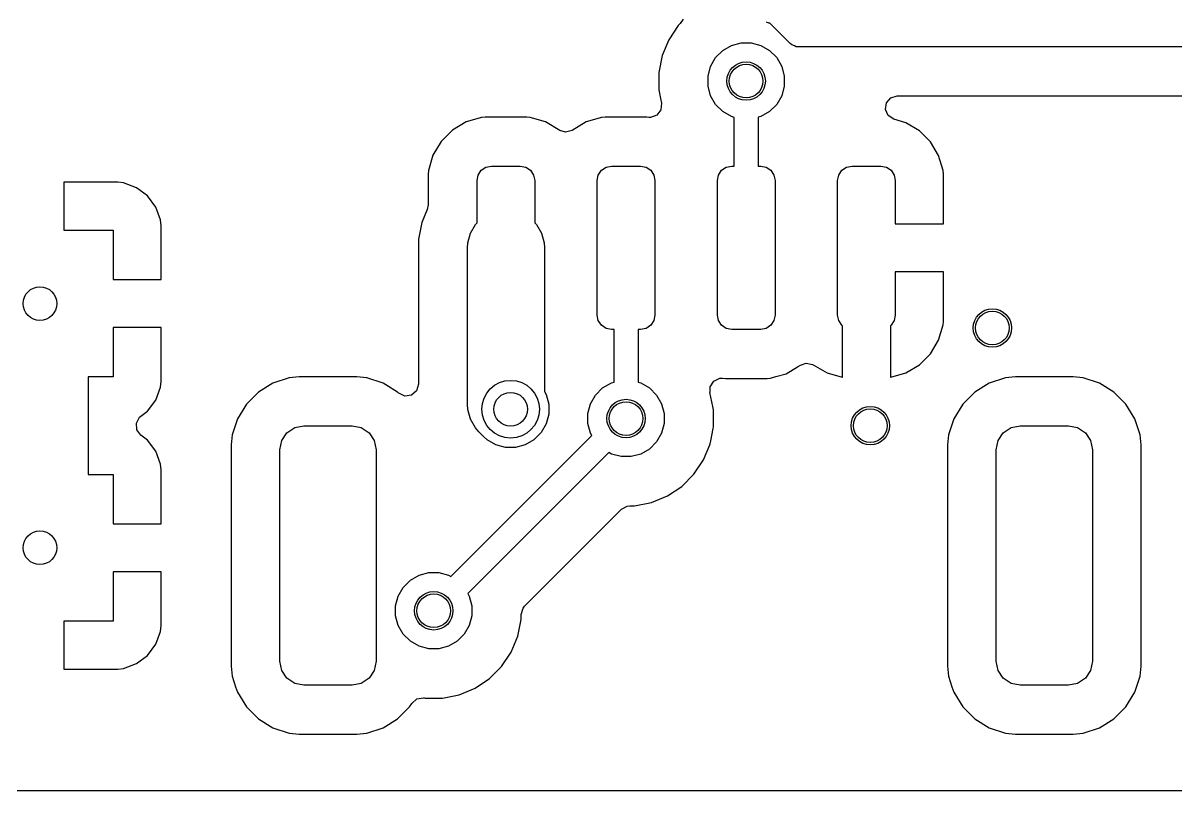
# Model space of a CAD drawing. Header units: inches. Extents: x -2.18 to 1.8, y 0.44 to 2.81.
# Drawn here: x -0.2469 to 0.2252, y 0.4354 to 0.7499 of the extents above; entities that cross this region are included whole.
import ezdxf

# ---------------------------------------------------------------- set-up
doc = ezdxf.new("R2010")
doc.units = ezdxf.units.IN
doc.header["$MEASUREMENT"] = 0
doc.layers.add('BLACK', color=250, linetype='CONTINUOUS')

msp = doc.modelspace()

# ---------------------------------------------------------------- linework, layer by layer
at = {"layer": 'BLACK', "linetype": 'CONTINUOUS'}
for p, q in [((0.02334, 0.75149), (0.02221, 0.74975)), ((0.02139, 0.74892), (0.01748, 0.74306)), ((0.02221, 0.74975), (0.02139, 0.74892)), ((0.05851, 0.74984), (0.05746, 0.75027)), ((0.0589, 0.7498), (0.05851, 0.74984)), ((0.05851, 0.74984), (0.05851, 0.74984)), ((0.06718, 0.74152), (0.0589, 0.7498)), ((0.01748, 0.74306), (0.01478, 0.73656)), ((0.01748, 0.74306), (0.01748, 0.74306)), ((0.04315, 0.74067), (0.04712, 0.74174)), ((0.04712, 0.74174), (0.05123, 0.74174)), ((0.05123, 0.74174), (0.0552, 0.74067)), ((0.06793, 0.74091), (0.06718, 0.74152)), ((0.01478, 0.73655), (0.01341, 0.72965)), ((0.01478, 0.73656), (0.01478, 0.73655)), ((0.03668, 0.73571), (0.03959, 0.73862)), ((0.03959, 0.73862), (0.04315, 0.74067)), ((0.0552, 0.74067), (0.05876, 0.73862)), ((0.05876, 0.73862), (0.06167, 0.73571)), ((0.06894, 0.74049), (0.06793, 0.74091)), ((0.06793, 0.74091), (0.06793, 0.74091)), ((0.0697, 0.74017), (0.06894, 0.74049)), ((0.07066, 0.74008), (0.0697, 0.74017)), ((0.0697, 0.74017), (0.0697, 0.74017)), ((0.33505, 0.74008), (0.07066, 0.74008)), ((0.03356, 0.72818), (0.03462, 0.73215)), ((0.03462, 0.73215), (0.03668, 0.73571)), ((0.06167, 0.73571), (0.06372, 0.73215)), ((0.06372, 0.73215), (0.06479, 0.72818)), ((0.01341, 0.72965), (0.01341, 0.72964)), ((0.01341, 0.72964), (0.01341, 0.7226)), ((0.03356, 0.72407), (0.03356, 0.72818)), ((0.06479, 0.72818), (0.06479, 0.72407)), ((0.01341, 0.7226), (0.01411, 0.71904)), ((0.03462, 0.7201), (0.03356, 0.72407)), ((0.06479, 0.72407), (0.06372, 0.7201)), ((0.01411, 0.71904), (0.0145, 0.71707)), ((0.03668, 0.71654), (0.03462, 0.7201)), ((0.06372, 0.7201), (0.06167, 0.71654)), ((0.10659, 0.71719), (0.10839, 0.71928)), ((0.10839, 0.71928), (0.11103, 0.72006)), ((0.11103, 0.72006), (0.11104, 0.72006)), ((0.11104, 0.72006), (0.32473, 0.72006)), ((0.01426, 0.71433), (0.01257, 0.71216)), ((0.0145, 0.71707), (0.01426, 0.71433)), ((0.03959, 0.71363), (0.03668, 0.71654)), ((0.04315, 0.71157), (0.03959, 0.71363)), ((0.05876, 0.71363), (0.0552, 0.71157)), ((0.06167, 0.71654), (0.05876, 0.71363)), ((0.10621, 0.71447), (0.10659, 0.71719)), ((0.10736, 0.71197), (0.10621, 0.71447)), ((-0.0655, 0.70938), (-0.07113, 0.70604)), ((-0.05921, 0.7112), (-0.0655, 0.70938)), ((-0.0655, 0.70938), (-0.0655, 0.70938)), ((-0.05774, 0.71132), (-0.05921, 0.7112)), ((-0.05921, 0.7112), (-0.05921, 0.7112)), ((-0.04069, 0.71132), (-0.05774, 0.71132)), ((-0.05774, 0.71132), (-0.05774, 0.71132)), ((-0.03922, 0.7112), (-0.04069, 0.71132)), ((-0.04069, 0.71132), (-0.04069, 0.71132)), ((-0.03293, 0.70938), (-0.03922, 0.7112)), ((-0.03922, 0.7112), (-0.03922, 0.7112)), ((-0.02709, 0.70592), (-0.03293, 0.70938)), ((-0.03293, 0.70938), (-0.03293, 0.70938)), ((-0.01628, 0.70938), (-0.02212, 0.70592)), ((-0.00999, 0.7112), (-0.01628, 0.70938)), ((-0.01628, 0.70938), (-0.01628, 0.70938)), ((-0.00852, 0.71132), (-0.00999, 0.7112)), ((-0.00999, 0.7112), (-0.00999, 0.7112)), ((0.00852, 0.71132), (-0.00852, 0.71132)), ((-0.00852, 0.71132), (-0.00852, 0.71132)), ((0.00933, 0.71126), (0.00852, 0.71132)), ((0.00852, 0.71132), (0.00852, 0.71132)), ((0.00998, 0.71125), (0.00933, 0.71126)), ((0.01257, 0.71216), (0.00998, 0.71125)), ((0.04429, 0.71127), (0.04315, 0.71157)), ((0.04429, 0.6913), (0.04429, 0.71127)), ((0.0552, 0.71157), (0.05413, 0.71129)), ((0.05413, 0.71129), (0.05413, 0.6913)), ((0.10968, 0.71049), (0.10736, 0.71197)), ((0.11457, 0.70907), (0.10968, 0.71049)), ((0.12014, 0.70578), (0.11457, 0.70907)), ((0.11457, 0.70907), (0.11457, 0.70907)), ((-0.07113, 0.70604), (-0.07577, 0.70141)), ((-0.07113, 0.70604), (-0.07113, 0.70604)), ((-0.02479, 0.70525), (-0.02709, 0.70592)), ((-0.02212, 0.70592), (-0.02479, 0.70525)), ((0.12014, 0.70577), (0.12014, 0.70578)), ((0.12471, 0.7012), (0.12014, 0.70577)), ((-0.07577, 0.70141), (-0.0791, 0.69577)), ((-0.07577, 0.70141), (-0.07577, 0.70141)), ((0.128, 0.69564), (0.12471, 0.7012)), ((0.12471, 0.7012), (0.12471, 0.7012)), ((-0.0791, 0.69577), (-0.08093, 0.68948)), ((-0.0791, 0.69577), (-0.0791, 0.69577)), ((0.12981, 0.68943), (0.128, 0.69564)), ((0.128, 0.69564), (0.128, 0.69564)), ((-0.08093, 0.68948), (-0.08104, 0.68801)), ((-0.08093, 0.68948), (-0.08093, 0.68948)), ((-0.06057, 0.68765), (-0.05929, 0.68957)), ((-0.05929, 0.68957), (-0.05738, 0.69085)), ((-0.05738, 0.69085), (-0.05512, 0.6913)), ((-0.05512, 0.6913), (-0.04331, 0.6913)), ((-0.04331, 0.6913), (-0.04105, 0.69085)), ((-0.04105, 0.69085), (-0.03913, 0.68957)), ((-0.03913, 0.68957), (-0.03785, 0.68765)), ((-0.01136, 0.68765), (-0.01008, 0.68957)), ((-0.01008, 0.68957), (-0.00817, 0.69085)), ((-0.00817, 0.69085), (-0.00591, 0.6913)), ((-0.00591, 0.6913), (0.00591, 0.6913)), ((0.00591, 0.6913), (0.00817, 0.69085)), ((0.00817, 0.69085), (0.01008, 0.68957)), ((0.01008, 0.68957), (0.01136, 0.68765)), ((0.03785, 0.68765), (0.03913, 0.68957)), ((0.03913, 0.68957), (0.04105, 0.69085)), ((0.04105, 0.69085), (0.04331, 0.6913)), ((0.04331, 0.6913), (0.04429, 0.6913)), ((0.05413, 0.6913), (0.05512, 0.6913)), ((0.05512, 0.6913), (0.05738, 0.69085)), ((0.05738, 0.69085), (0.05929, 0.68957)), ((0.05929, 0.68957), (0.06057, 0.68765)), ((0.08706, 0.68765), (0.08834, 0.68957)), ((0.08834, 0.68957), (0.09026, 0.69085)), ((0.09026, 0.69085), (0.09252, 0.6913)), ((0.09252, 0.6913), (0.10433, 0.6913)), ((0.10433, 0.6913), (0.10659, 0.69085)), ((0.10659, 0.69085), (0.10851, 0.68957)), ((0.10851, 0.68957), (0.10979, 0.68765)), ((0.12992, 0.68798), (0.12981, 0.68943)), ((0.12981, 0.68943), (0.12981, 0.68943)), ((-0.20812, 0.68469), (-0.23016, 0.68469)), ((-0.23016, 0.68469), (-0.23016, 0.665)), ((-0.20577, 0.68443), (-0.20812, 0.68469)), ((-0.08104, 0.68801), (-0.08104, 0.67543)), ((-0.06102, 0.68539), (-0.06057, 0.68765)), ((-0.06102, 0.6681), (-0.06102, 0.68539)), ((-0.03785, 0.68765), (-0.0374, 0.68539)), ((-0.0374, 0.68539), (-0.0374, 0.6681)), ((-0.01181, 0.68539), (-0.01136, 0.68765)), ((-0.01181, 0.63028), (-0.01181, 0.68539)), ((0.01136, 0.68765), (0.01181, 0.68539)), ((0.01181, 0.68539), (0.01181, 0.63028)), ((0.0374, 0.68539), (0.03785, 0.68765)), ((0.0374, 0.63028), (0.0374, 0.68539)), ((0.06057, 0.68765), (0.06102, 0.68539)), ((0.06102, 0.68539), (0.06102, 0.63028)), ((0.08661, 0.68539), (0.08706, 0.68765)), ((0.08661, 0.63028), (0.08661, 0.68539)), ((0.10979, 0.68765), (0.11024, 0.68539)), ((0.11024, 0.68539), (0.11024, 0.66768)), ((0.12992, 0.66768), (0.12992, 0.68798)), ((0.12992, 0.68798), (0.12992, 0.68798)), ((-0.20047, 0.68245), (-0.20577, 0.68443)), ((-0.20577, 0.68443), (-0.20577, 0.68443)), ((-0.19594, 0.67906), (-0.20047, 0.68245)), ((-0.20047, 0.68245), (-0.20047, 0.68245)), ((-0.19255, 0.67453), (-0.19594, 0.67906)), ((-0.19594, 0.67906), (-0.19594, 0.67906)), ((-0.08104, 0.67543), (-0.08141, 0.67356)), ((-0.19057, 0.66923), (-0.19255, 0.67453)), ((-0.19255, 0.67453), (-0.19255, 0.67453)), ((-0.08141, 0.67356), (-0.08361, 0.66827)), ((-0.19032, 0.66688), (-0.19057, 0.66923)), ((-0.19057, 0.66923), (-0.19057, 0.66923)), ((-0.19032, 0.66688), (-0.19032, 0.66688)), ((-0.19032, 0.64484), (-0.19032, 0.66688)), ((-0.08361, 0.66827), (-0.08498, 0.66136)), ((-0.08361, 0.66827), (-0.08361, 0.66827)), ((-0.06376, 0.66386), (-0.06171, 0.66742)), ((-0.06171, 0.66742), (-0.06102, 0.6681)), ((-0.0374, 0.6681), (-0.03672, 0.66742)), ((-0.03672, 0.66742), (-0.03466, 0.66386)), ((0.11024, 0.66768), (0.12992, 0.66768)), ((-0.23016, 0.665), (-0.21, 0.665)), ((-0.21, 0.665), (-0.21, 0.64484)), ((-0.08498, 0.66136), (-0.08498, 0.60195)), ((-0.06483, 0.65989), (-0.06376, 0.66386)), ((-0.03466, 0.66386), (-0.0336, 0.65989)), ((-0.06496, 0.65783), (-0.06483, 0.65989)), ((-0.06496, 0.59366), (-0.06496, 0.65783)), ((-0.0336, 0.65989), (-0.03346, 0.65783)), ((-0.03346, 0.65783), (-0.03346, 0.59902)), ((0.12992, 0.64799), (0.11024, 0.64799)), ((0.11024, 0.64799), (0.11024, 0.63028)), ((0.12992, 0.62769), (0.12992, 0.64799)), ((-0.21, 0.64484), (-0.19032, 0.64484)), ((-0.01136, 0.62802), (-0.01181, 0.63028)), ((-0.01008, 0.6261), (-0.01136, 0.62802)), ((0.01136, 0.62802), (0.01008, 0.6261)), ((0.01181, 0.63028), (0.01136, 0.62802)), ((0.03785, 0.62802), (0.0374, 0.63028)), ((0.03913, 0.6261), (0.03785, 0.62802)), ((0.06057, 0.62802), (0.05929, 0.6261)), ((0.06102, 0.63028), (0.06057, 0.62802)), ((0.08706, 0.62802), (0.08661, 0.63028)), ((0.08834, 0.6261), (0.08706, 0.62802)), ((0.10979, 0.62802), (0.10851, 0.6261)), ((0.11024, 0.63028), (0.10979, 0.62802)), ((-0.19032, 0.62516), (-0.21, 0.62516)), ((-0.21, 0.62516), (-0.21, 0.605)), ((-0.19032, 0.60312), (-0.19032, 0.62516)), ((-0.00817, 0.62482), (-0.01008, 0.6261)), ((-0.00591, 0.62437), (-0.00817, 0.62482)), ((-0.00492, 0.62437), (-0.00591, 0.62437)), ((-0.00492, 0.60278), (-0.00492, 0.62437)), ((0.00591, 0.62437), (0.00492, 0.62437)), ((0.00492, 0.62437), (0.00492, 0.60278)), ((0.00817, 0.62482), (0.00591, 0.62437)), ((0.01008, 0.6261), (0.00817, 0.62482)), ((0.04105, 0.62482), (0.03913, 0.6261)), ((0.04331, 0.62437), (0.04105, 0.62482)), ((0.05512, 0.62437), (0.04331, 0.62437)), ((0.05738, 0.62482), (0.05512, 0.62437)), ((0.05929, 0.6261), (0.05738, 0.62482)), ((0.08858, 0.62594), (0.08834, 0.6261)), ((0.08858, 0.60479), (0.08858, 0.62594)), ((0.10851, 0.6261), (0.10827, 0.62594)), ((0.10827, 0.62594), (0.10827, 0.60479)), ((0.128, 0.62003), (0.12981, 0.62624)), ((0.12981, 0.62624), (0.12992, 0.62769)), ((0.12981, 0.62624), (0.12981, 0.62624)), ((0.12992, 0.62769), (0.12992, 0.62769)), ((0.12471, 0.61447), (0.128, 0.62003)), ((0.128, 0.62003), (0.128, 0.62003)), ((0.12014, 0.60989), (0.12471, 0.61447)), ((0.12471, 0.61447), (0.12471, 0.61447)), ((0.0655, 0.60629), (0.07022, 0.60909)), ((0.07022, 0.60909), (0.0714, 0.60978)), ((0.0714, 0.60978), (0.07143, 0.60974)), ((0.07143, 0.60974), (0.07368, 0.61062)), ((0.07368, 0.61062), (0.07638, 0.61008)), ((0.07638, 0.61008), (0.0766, 0.60996)), ((0.0766, 0.60996), (0.08228, 0.6066)), ((0.11457, 0.6066), (0.12014, 0.60989)), ((0.12014, 0.60989), (0.12014, 0.60989)), ((-0.21, 0.605), (-0.22031, 0.605)), ((-0.22031, 0.605), (-0.22031, 0.565)), ((-0.13797, 0.6046), (-0.1446, 0.60241)), ((-0.13388, 0.60502), (-0.13797, 0.6046)), ((-0.11021, 0.60502), (-0.13388, 0.60502)), ((-0.13388, 0.60502), (-0.13388, 0.60502)), ((-0.10612, 0.6046), (-0.11021, 0.60502)), ((-0.0995, 0.60241), (-0.10612, 0.6046)), ((0.0359, 0.60323), (0.03839, 0.6044)), ((0.03839, 0.6044), (0.03951, 0.60444)), ((0.03951, 0.60444), (0.04069, 0.60435)), ((0.04069, 0.60435), (0.04069, 0.60435)), ((0.04069, 0.60435), (0.05774, 0.60435)), ((0.05774, 0.60435), (0.05921, 0.60447)), ((0.05774, 0.60435), (0.05774, 0.60435)), ((0.05921, 0.60447), (0.06138, 0.6051)), ((0.05921, 0.60447), (0.05921, 0.60447)), ((0.05921, 0.60447), (0.05921, 0.60447)), ((0.06138, 0.6051), (0.0655, 0.60629)), ((0.08228, 0.6066), (0.08848, 0.6048)), ((0.08848, 0.6048), (0.08848, 0.6048)), ((0.08848, 0.6048), (0.08858, 0.60479)), ((0.08858, 0.60479), (0.08858, 0.60479)), ((0.10827, 0.60479), (0.10837, 0.6048)), ((0.10827, 0.60479), (0.10827, 0.60479)), ((0.10837, 0.6048), (0.11457, 0.6066)), ((0.15534, 0.6046), (0.14871, 0.60241)), ((0.15943, 0.60502), (0.15534, 0.6046)), ((0.18309, 0.60502), (0.15943, 0.60502)), ((0.15943, 0.60502), (0.15943, 0.60502)), ((0.18718, 0.6046), (0.18309, 0.60502)), ((0.19381, 0.60241), (0.18718, 0.6046)), ((-0.19255, 0.59547), (-0.19057, 0.60077)), ((-0.19057, 0.60077), (-0.19032, 0.60312)), ((-0.19057, 0.60077), (-0.19057, 0.60077)), ((-0.19032, 0.60312), (-0.19032, 0.60312)), ((-0.1446, 0.60241), (-0.15054, 0.59874)), ((-0.1446, 0.60241), (-0.1446, 0.60241)), ((-0.09833, 0.60168), (-0.0995, 0.60241)), ((-0.0995, 0.60241), (-0.0995, 0.60241)), ((-0.09356, 0.59874), (-0.09833, 0.60168)), ((-0.08498, 0.60195), (-0.08576, 0.59931)), ((-0.01249, 0.59752), (-0.00959, 0.60043)), ((-0.00959, 0.60043), (-0.00603, 0.60248)), ((-0.00603, 0.60248), (-0.00492, 0.60278)), ((0.00492, 0.60278), (0.00603, 0.60248)), ((0.00603, 0.60248), (0.00959, 0.60043)), ((0.00959, 0.60043), (0.01249, 0.59752)), ((0.03443, 0.60091), (0.0359, 0.60323)), ((0.03445, 0.59862), (0.03443, 0.60091)), ((0.14871, 0.60241), (0.14277, 0.59874)), ((0.14871, 0.60241), (0.14871, 0.60241)), ((0.19498, 0.60168), (0.19381, 0.60241)), ((0.19381, 0.60241), (0.19381, 0.60241)), ((0.19975, 0.59874), (0.19498, 0.60168)), ((-0.19594, 0.59094), (-0.19255, 0.59547)), ((-0.19255, 0.59547), (-0.19255, 0.59547)), ((-0.15054, 0.59874), (-0.15547, 0.59381)), ((-0.09331, 0.5985), (-0.09356, 0.59874)), ((-0.09356, 0.59874), (-0.09356, 0.59874)), ((-0.09306, 0.59826), (-0.09331, 0.5985)), ((-0.09056, 0.59712), (-0.09306, 0.59826)), ((-0.08783, 0.59751), (-0.09056, 0.59712)), ((-0.08576, 0.59931), (-0.08783, 0.59751)), ((-0.03346, 0.59902), (-0.03273, 0.59776)), ((-0.03273, 0.59776), (-0.03167, 0.59379)), ((-0.01455, 0.59396), (-0.01249, 0.59752)), ((0.01249, 0.59752), (0.01455, 0.59396)), ((0.03435, 0.5986), (0.03445, 0.59862)), ((0.0355, 0.59282), (0.03435, 0.5986)), ((0.14277, 0.59874), (0.13783, 0.59381)), ((0.20469, 0.59381), (0.19975, 0.59874)), ((-0.19865, 0.58891), (-0.19594, 0.59094)), ((-0.15547, 0.59381), (-0.15914, 0.58786)), ((-0.06483, 0.59161), (-0.06496, 0.59366)), ((-0.06376, 0.58763), (-0.06483, 0.59161)), ((-0.03167, 0.59379), (-0.03167, 0.58968)), ((-0.01561, 0.58999), (-0.01455, 0.59396)), ((0.01455, 0.59396), (0.01561, 0.58999)), ((0.03577, 0.59146), (0.0355, 0.59282)), ((0.03577, 0.58441), (0.03577, 0.59146)), ((0.13783, 0.59381), (0.13417, 0.58786)), ((0.20835, 0.58786), (0.20469, 0.59381)), ((-0.20049, 0.58604), (-0.19917, 0.58845)), ((-0.2003, 0.58329), (-0.20049, 0.58604)), ((-0.19917, 0.58845), (-0.19865, 0.58891)), ((-0.15914, 0.58786), (-0.16133, 0.58124)), ((-0.15914, 0.58786), (-0.15914, 0.58786)), ((-0.06171, 0.58407), (-0.06376, 0.58763)), ((-0.03273, 0.58571), (-0.03479, 0.58215)), ((-0.03167, 0.58968), (-0.03273, 0.58571)), ((-0.01561, 0.58588), (-0.01561, 0.58999)), ((-0.01455, 0.58191), (-0.01561, 0.58588)), ((0.01561, 0.58588), (0.01455, 0.58191)), ((0.01561, 0.58999), (0.01561, 0.58588)), ((0.13417, 0.58786), (0.13197, 0.58124)), ((0.13417, 0.58786), (0.13417, 0.58786)), ((0.21055, 0.58124), (0.20835, 0.58786)), ((-0.19865, 0.58109), (-0.2003, 0.58329)), ((-0.19594, 0.57906), (-0.19865, 0.58109)), ((-0.16133, 0.58124), (-0.16175, 0.57715)), ((-0.14098, 0.57892), (-0.13885, 0.58212)), ((-0.13885, 0.58212), (-0.13566, 0.58425)), ((-0.13566, 0.58425), (-0.13189, 0.585)), ((-0.13189, 0.585), (-0.1122, 0.585)), ((-0.1122, 0.585), (-0.10844, 0.58425)), ((-0.10844, 0.58425), (-0.10525, 0.58212)), ((-0.10525, 0.58212), (-0.10311, 0.57892)), ((-0.07172, 0.52317), (-0.01398, 0.58092)), ((-0.06035, 0.58253), (-0.06171, 0.58407)), ((-0.05842, 0.5806), (-0.06035, 0.58253)), ((-0.03479, 0.58215), (-0.0377, 0.57924)), ((-0.01398, 0.58092), (-0.01455, 0.58191)), ((0.01455, 0.58191), (0.01249, 0.57835)), ((0.03465, 0.57877), (0.03566, 0.58386)), ((0.03566, 0.58386), (0.03577, 0.58441)), ((0.13197, 0.58124), (0.13156, 0.57715)), ((0.15232, 0.57892), (0.15446, 0.58212)), ((0.15446, 0.58212), (0.15765, 0.58425)), ((0.15765, 0.58425), (0.16142, 0.585)), ((0.16142, 0.585), (0.1811, 0.585)), ((0.1811, 0.585), (0.18487, 0.58425)), ((0.18487, 0.58425), (0.18806, 0.58212)), ((0.18806, 0.58212), (0.1902, 0.57892)), ((0.21096, 0.57715), (0.21055, 0.58124)), ((-0.19255, 0.57453), (-0.19594, 0.57906)), ((-0.16175, 0.57715), (-0.16175, 0.48655)), ((-0.14173, 0.57516), (-0.14098, 0.57892)), ((-0.10311, 0.57892), (-0.10236, 0.57516)), ((-0.05687, 0.57924), (-0.05842, 0.5806)), ((-0.05331, 0.57718), (-0.05687, 0.57924)), ((-0.04934, 0.57612), (-0.05331, 0.57718)), ((-0.04523, 0.57612), (-0.04934, 0.57612)), ((-0.04126, 0.57718), (-0.04523, 0.57612)), ((-0.0377, 0.57924), (-0.04126, 0.57718)), ((0.01249, 0.57835), (0.00959, 0.57544)), ((0.0317, 0.57099), (0.03425, 0.57715)), ((0.03425, 0.57715), (0.03439, 0.5775)), ((0.03439, 0.5775), (0.03465, 0.57877)), ((0.13156, 0.57715), (0.13156, 0.48655)), ((0.15157, 0.57516), (0.15232, 0.57892)), ((0.1902, 0.57892), (0.19094, 0.57516)), ((0.21096, 0.48655), (0.21096, 0.57715)), ((-0.19057, 0.56923), (-0.19255, 0.57453)), ((-0.19255, 0.57453), (-0.19255, 0.57453)), ((-0.14173, 0.48854), (-0.14173, 0.57516)), ((-0.10236, 0.57516), (-0.10236, 0.48854)), ((-0.00702, 0.57396), (-0.06476, 0.51621)), ((-0.00603, 0.57338), (-0.00702, 0.57396)), ((-0.00206, 0.57232), (-0.00603, 0.57338)), ((0.00206, 0.57232), (-0.00206, 0.57232)), ((0.00603, 0.57338), (0.00206, 0.57232)), ((0.00959, 0.57544), (0.00603, 0.57338)), ((0.15157, 0.48854), (0.15157, 0.57516)), ((0.19094, 0.57516), (0.19094, 0.48854)), ((-0.19032, 0.56688), (-0.19057, 0.56923)), ((-0.19057, 0.56923), (-0.19057, 0.56923)), ((-0.19032, 0.56688), (-0.19032, 0.56688)), ((-0.19032, 0.54484), (-0.19032, 0.56688)), ((0.02778, 0.56513), (0.0317, 0.57099)), ((-0.22031, 0.565), (-0.21, 0.565)), ((-0.21, 0.565), (-0.21, 0.54484)), ((0.0228, 0.56015), (0.02778, 0.56513)), ((0.01694, 0.55624), (0.0228, 0.56015)), ((0.00352, 0.55217), (0.01043, 0.55354)), ((0.01043, 0.55354), (0.01694, 0.55624)), ((-0.04154, 0.51112), (-0.00193, 0.55074)), ((-0.00193, 0.55074), (0.00049, 0.55205)), ((0.00049, 0.55205), (0.00153, 0.55217)), ((0.00153, 0.55217), (0.00352, 0.55217)), ((0.00352, 0.55217), (0.00352, 0.55217)), ((-0.21, 0.54484), (-0.19032, 0.54484)), ((-0.19032, 0.52516), (-0.21, 0.52516)), ((-0.21, 0.52516), (-0.21, 0.505)), ((-0.19032, 0.50312), (-0.19032, 0.52516)), ((-0.08477, 0.52374), (-0.0808, 0.52481)), ((-0.0808, 0.52481), (-0.07668, 0.52481)), ((-0.07668, 0.52481), (-0.07271, 0.52374)), ((-0.09123, 0.51878), (-0.08833, 0.52169)), ((-0.08833, 0.52169), (-0.08477, 0.52374)), ((-0.07271, 0.52374), (-0.07172, 0.52317)), ((-0.09435, 0.51125), (-0.09329, 0.51522)), ((-0.09329, 0.51522), (-0.09123, 0.51878)), ((-0.06476, 0.51621), (-0.06419, 0.51522)), ((-0.06419, 0.51522), (-0.06313, 0.51125)), ((-0.09435, 0.50714), (-0.09435, 0.51125)), ((-0.06313, 0.51125), (-0.06313, 0.50714)), ((-0.04297, 0.50767), (-0.0422, 0.51031)), ((-0.0422, 0.51031), (-0.04154, 0.51112)), ((-0.09329, 0.50317), (-0.09435, 0.50714)), ((-0.06313, 0.50714), (-0.06419, 0.50317)), ((-0.04435, 0.49876), (-0.04297, 0.50567)), ((-0.04297, 0.50567), (-0.04297, 0.50767)), ((-0.21, 0.505), (-0.23016, 0.505)), ((-0.23016, 0.505), (-0.23016, 0.48531)), ((-0.19255, 0.49547), (-0.19057, 0.50077)), ((-0.19057, 0.50077), (-0.19032, 0.50312)), ((-0.19057, 0.50077), (-0.19057, 0.50077)), ((-0.19032, 0.50312), (-0.19032, 0.50312)), ((-0.09123, 0.49961), (-0.09329, 0.50317)), ((-0.06419, 0.50317), (-0.06625, 0.49961)), ((-0.08833, 0.4967), (-0.09123, 0.49961)), ((-0.08477, 0.49464), (-0.08833, 0.4967)), ((-0.06915, 0.4967), (-0.07271, 0.49464)), ((-0.06625, 0.49961), (-0.06915, 0.4967)), ((-0.04704, 0.49225), (-0.04435, 0.49876)), ((-0.19594, 0.49094), (-0.19255, 0.49547)), ((-0.19255, 0.49547), (-0.19255, 0.49547)), ((-0.0808, 0.49358), (-0.08477, 0.49464)), ((-0.07668, 0.49358), (-0.0808, 0.49358)), ((-0.07271, 0.49464), (-0.07668, 0.49358)), ((-0.05096, 0.48639), (-0.04704, 0.49225)), ((-0.20577, 0.48557), (-0.20047, 0.48755)), ((-0.20047, 0.48755), (-0.19594, 0.49094)), ((-0.20047, 0.48755), (-0.20047, 0.48755)), ((-0.19594, 0.49094), (-0.19594, 0.49094)), ((-0.16175, 0.48655), (-0.16175, 0.48655)), ((-0.16175, 0.48655), (-0.16133, 0.48246)), ((-0.14098, 0.48478), (-0.14173, 0.48854)), ((-0.10236, 0.48854), (-0.10311, 0.48478)), ((-0.05594, 0.48141), (-0.05096, 0.48639)), ((0.13156, 0.48655), (0.13156, 0.48655)), ((0.13156, 0.48655), (0.13197, 0.48246)), ((0.15232, 0.48478), (0.15157, 0.48854)), ((0.19094, 0.48854), (0.1902, 0.48478)), ((0.21055, 0.48246), (0.21096, 0.48655)), ((-0.23016, 0.48531), (-0.20812, 0.48531)), ((-0.20812, 0.48531), (-0.20577, 0.48557)), ((-0.20812, 0.48531), (-0.20812, 0.48531)), ((-0.20577, 0.48557), (-0.20577, 0.48557)), ((-0.16133, 0.48246), (-0.15988, 0.47806)), ((-0.13885, 0.48158), (-0.14098, 0.48478)), ((-0.13566, 0.47945), (-0.13885, 0.48158)), ((-0.10525, 0.48158), (-0.10844, 0.47945)), ((-0.10311, 0.48478), (-0.10525, 0.48158)), ((0.13197, 0.48246), (0.13343, 0.47806)), ((0.15446, 0.48158), (0.15232, 0.48478)), ((0.15765, 0.47945), (0.15446, 0.48158)), ((0.18806, 0.48158), (0.18487, 0.47945)), ((0.1902, 0.48478), (0.18806, 0.48158)), ((0.20835, 0.47584), (0.21055, 0.48246)), ((-0.15988, 0.47806), (-0.15914, 0.47584)), ((-0.13189, 0.4787), (-0.13566, 0.47945)), ((-0.1122, 0.4787), (-0.13189, 0.4787)), ((-0.10844, 0.47945), (-0.1122, 0.4787)), ((-0.06831, 0.4748), (-0.0618, 0.4775)), ((-0.0618, 0.4775), (-0.05594, 0.48141)), ((0.13343, 0.47806), (0.13417, 0.47584)), ((0.16142, 0.4787), (0.15765, 0.47945)), ((0.1811, 0.4787), (0.16142, 0.4787)), ((0.18487, 0.47945), (0.1811, 0.4787)), ((-0.15914, 0.47584), (-0.15547, 0.4699)), ((-0.08777, 0.47128), (-0.08572, 0.47312)), ((-0.08572, 0.47312), (-0.08301, 0.47356)), ((-0.08301, 0.47356), (-0.08266, 0.4735)), ((-0.08266, 0.4735), (-0.08226, 0.47343)), ((-0.08226, 0.47343), (-0.08226, 0.47343)), ((-0.08226, 0.47343), (-0.07522, 0.47343)), ((-0.07522, 0.47343), (-0.06831, 0.4748)), ((-0.07522, 0.47343), (-0.07522, 0.47343)), ((0.13417, 0.47584), (0.13783, 0.4699)), ((0.20469, 0.4699), (0.20835, 0.47584)), ((-0.15547, 0.4699), (-0.15054, 0.46496)), ((-0.09356, 0.46496), (-0.08862, 0.4699)), ((-0.08862, 0.4699), (-0.08777, 0.47128)), ((0.13783, 0.4699), (0.14277, 0.46496)), ((0.19975, 0.46496), (0.20469, 0.4699)), ((-0.15054, 0.46496), (-0.1446, 0.46129)), ((-0.0995, 0.46129), (-0.09356, 0.46496)), ((0.14277, 0.46496), (0.14871, 0.46129)), ((0.19381, 0.46129), (0.19975, 0.46496)), ((-0.1446, 0.46129), (-0.13797, 0.4591)), ((-0.13797, 0.4591), (-0.13388, 0.45868)), ((-0.13388, 0.45868), (-0.11021, 0.45868)), ((-0.11021, 0.45868), (-0.10612, 0.4591)), ((-0.10612, 0.4591), (-0.0995, 0.46129)), ((0.14871, 0.46129), (0.15534, 0.4591)), ((0.15534, 0.4591), (0.15943, 0.45868)), ((0.15943, 0.45868), (0.18309, 0.45868)), ((0.18309, 0.45868), (0.18718, 0.4591)), ((0.18718, 0.4591), (0.19381, 0.46129)), ((1.7947, 0.43541), (-2.1747, 0.43541))]:
    msp.add_line(p, q, dxfattribs=at)
at = {"layer": 'BLACK'}
for centre, radius in [((0.04917, 0.72612), 0.00787), ((-0.24, 0.635), 0.00689), ((0.15, 0.625), 0.00787), ((-0.04728, 0.59173), 0.01181), ((0, 0.58793), 0.00787), ((0.1, 0.585), 0.00787), ((-0.24, 0.535), 0.00689), ((-0.07874, 0.50919), 0.00787)]:
    msp.add_circle(centre, radius, dxfattribs=at)
at = {"layer": 'WHITE'}
for centre in [(0.04917, 0.72612), (-0.24, 0.635), (0.15, 0.625), (-0.04728, 0.59173), (0, 0.58793), (0.1, 0.585), (-0.24, 0.535), (-0.07874, 0.50919)]:
    msp.add_circle(centre, 0.00689, dxfattribs=at)

doc.saveas('drawing.dxf')
